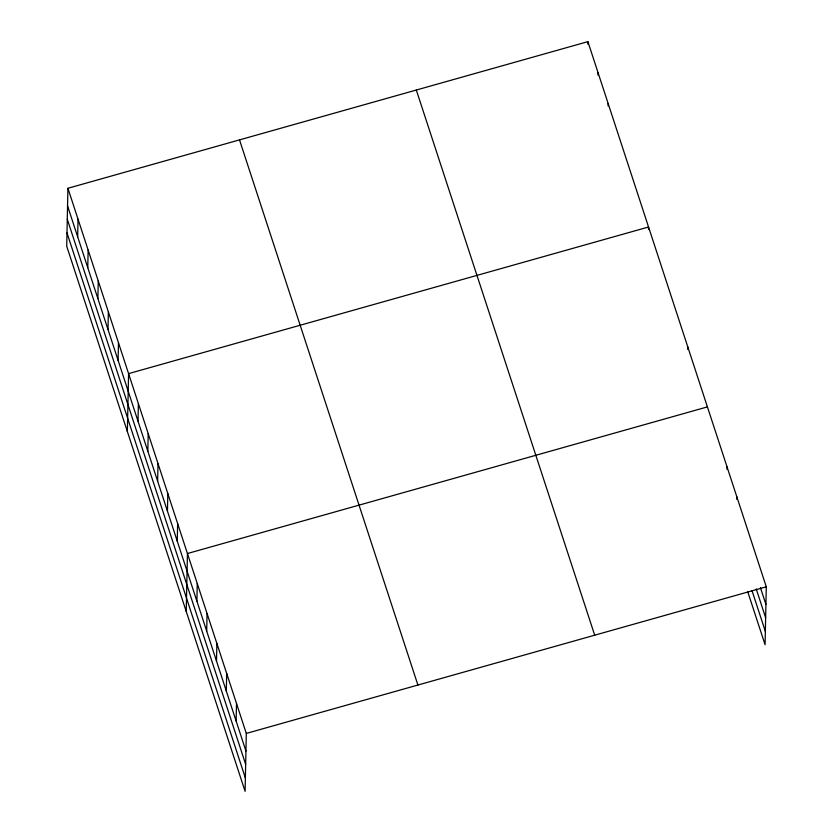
<?xml version="1.0" encoding="UTF-8"?>
<svg xmlns="http://www.w3.org/2000/svg" width="833" height="833" viewBox="0 0 833 833"><rect width="100%" height="100%" fill="white"/><g stroke="black" fill="none" stroke-linecap="round" stroke-linejoin="round"><path stroke-width="1.25" d="M67.921 188.279L66.713 246.193L245.1 791.35L246.308 733.425L67.921 188.279L587.9 41.65L766.287 586.807L765.079 644.721L747.805 591.951M77.667 236.78L78.031 219.162M87.767 267.674L88.142 250.056M97.877 298.568L98.252 280.95M107.988 329.462L108.363 311.844M118.099 360.356L118.463 342.738M127.366 431.546L128.574 373.632L648.553 227.003L648.501 229.523M138.018 421.227L138.382 403.609M147.826 451.215L148.201 433.597M157.645 481.193L158.01 463.575M167.454 511.181L167.818 493.563M177.262 541.158L177.637 523.541M186.228 611.453L187.446 553.529L707.425 406.9M196.89 601.124L197.254 583.506M206.699 631.112L207.063 613.494M216.507 661.09L216.882 643.482M226.316 691.078L226.691 673.46M236.135 721.066L236.499 703.448M587.848 44.17L587.9 41.65M597.959 75.064L598.011 72.544M608.069 105.947L608.121 103.438M687.746 349.454L687.798 346.934M726.99 469.385L727.042 466.865M736.799 499.373L736.851 496.853M246.308 733.425L766.287 586.807M760.425 587.629L765.923 604.414M756.218 588.931L765.642 617.722M752.012 590.649L765.35 631.424M416.313 90.037L594.7 635.194M239.519 139.892L417.906 685.038M67.556 205.897L245.943 751.043M67.275 219.194L245.662 764.35M66.994 232.896L245.381 778.053"/></g></svg>
